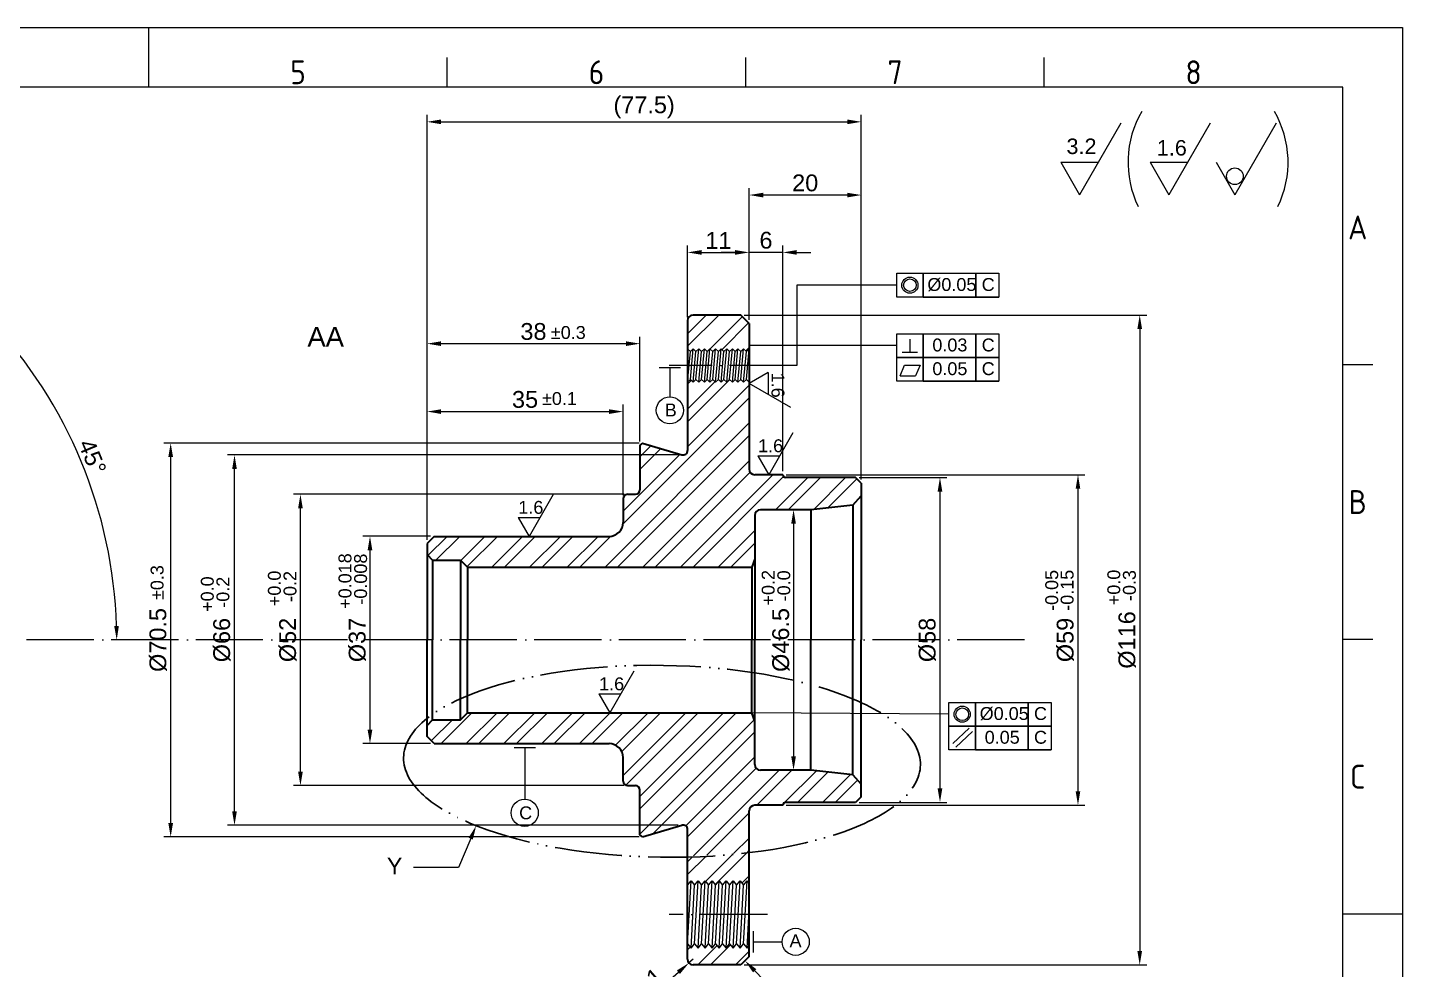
# Model space of a CAD drawing. Header units: millimetres. Extents: x 2429 to 2877, y 1091 to 1407.
# Drawn here: x 2631.2 to 2876.6, y 1239.3 to 1407.5 of the extents above; entities that cross this region are included whole.
import ezdxf
from ezdxf import colors
from ezdxf.entities.mleader import LeaderData, LeaderLine
from ezdxf.enums import TextEntityAlignment as Align
from ezdxf.math import Vec2, Vec3

# ---------------------------------------------------------------- set-up
doc = ezdxf.new("R2010")
doc.units = ezdxf.units.MM
doc.linetypes.add('ACAD_ISO04W100', pattern=[30, 24, -3, 0, -3])
doc.linetypes.add('ACAD_ISO05W100', pattern=[33, 24, -3, 0, -3, 0, -3])
for name, color, linetype, lineweight in [('AM_0', 7, 'Continuous', 40), ('AM_4', 1, 'ACAD_ISO04W100', 25), ('AM_5', 3, 'Continuous', 25), ('AM_7', 4, 'Continuous', 35), ('AM_BOR', 2, 'ACAD_ISO05W100', 35)]:
    doc.layers.add(name, color=color, linetype=linetype, lineweight=lineweight)
doc.styles.add('ACISOTS', font='isocp.shx', dxfattribs={"height": 1})
doc.styles.get("Standard").update_dxf_attribs({"font": 'arial.ttf'})
doc.dimstyles.new('ISO-25', dxfattribs={"dimtxt": 3, "dimasz": 2.5, "dimexe": 1.25, "dimexo": 0.625, "dimtad": 1, "dimtxsty": 'Standard', "dimcen": 2.5, "dimadec": 0, "dimazin": 0, "dimtfac": 1, "dimtmove": 0, "dimatfit": 3, "dimfxl": 1, "dimarcsym": 0})

# ---------------------------------------------------------------- blocks, each defined once
blk = doc.blocks.new('A3 ZTL')
for p, q in [((401.17, 280.82), (19.57, 280.82)), ((401.17, 9.78), (401.17, 280.82))]:
    blk.add_line(p, q)
at = {"layer": 'AM_BOR', "color": 135, "linetype": 'Continuous', "lineweight": 25}
for p, q in [((0, 290.61), (410.96, 290.61)), ((410.96, 290.61), (410.96, 0))]:
    blk.add_line(p, q, dxfattribs=at)
at = {"layer": 'AM_BOR', "color": 135, "lineweight": 25}
for p, q in [((205.48, 280.82), (205.48, 290.61)), ((254.4, 280.82), (254.4, 285.71)), ((303.33, 280.82), (303.33, 285.71)), ((352.25, 280.82), (352.25, 285.71)), ((406.07, 235.32), (401.17, 235.32)), ((406.07, 190.31), (401.17, 190.31)), ((401.17, 145.3), (410.96, 145.3))]:
    blk.add_line(p, q, dxfattribs=at)
at = {"layer": 'AM_BOR', "color": 135, "lineweight": 25, "style": 'ACISOTS'}
for s, p in [('5', (229.94, 283.27)), ('6', (278.86, 283.27)), ('7', (327.79, 283.27)), ('8', (376.71, 283.27)), ('A', (403.62, 257.83)), ('B', (403.62, 212.82)), ('C', (403.62, 167.81))]:
    blk.add_text(s, height=3.91, dxfattribs=at).set_placement(p, align=Align.MIDDLE)
blk = doc.blocks.new('*D44')
at = {"layer": 'AM_5', "color": 0, "lineweight": -2}
for p, q in [((2563.83, 1373.02), (2563.83, 1375.9)), ((2493.72, 1298.14), (2486.07, 1298.14))]:
    blk.add_line(p, q, dxfattribs=at)
blk.add_arc((2563.83, 1298.14), 76.51, 91.8723, 178.1277, dxfattribs=at)
at = {"layer": 'AM_5', "color": 0}
for points in [[(2561.32, 1375.02), (2561.34, 1374.19), (2563.83, 1374.65)], [(2487.78, 1300.63), (2486.95, 1300.64), (2487.32, 1298.14)]]:
    blk.add_solid(points, dxfattribs=at)
at = {"layer": 'Defpoints', "color": 0}
for p in [(2563.83, 1372.4), (2525.58, 1364.4), (2494.35, 1298.14), (2809.09, 1298.14), (2563.83, 1223.88)]:
    blk.add_point(p, dxfattribs=at)
at = {"layer": 'AM_5', "color": 0, "insert": (2508.21, 1353.76), "char_height": 3, "attachment_point": 5, "rotation": 45}
blk.add_mtext('90°', dxfattribs=at)
blk = doc.blocks.new('*D45')
at = {"layer": 'AM_5', "color": 0, "lineweight": -2}
blk.add_line((2616.78, 1351.09), (2623.59, 1357.9), dxfattribs=at)
blk.add_arc((2563.83, 1298.14), 83.26, 1.7205, 43.2795, dxfattribs=at)
at = {"layer": 'AM_5', "color": 0}
for points in [[(2624.15, 1354.93), (2624.74, 1355.51), (2622.7, 1357.01)], [(2647.47, 1300.64), (2646.64, 1300.63), (2647.09, 1298.14)]]:
    blk.add_solid(points, dxfattribs=at)
at = {"layer": 'Defpoints', "color": 0}
for p in [(2616.34, 1350.65), (2590.51, 1324.82), (2644.25, 1319.69), (2494.35, 1298.14), (2809.09, 1298.14)]:
    blk.add_point(p, dxfattribs=at)
at = {"layer": 'AM_5', "color": 0, "insert": (2642.74, 1330.82), "char_height": 3, "attachment_point": 5, "rotation": 292.5}
blk.add_mtext('45°', dxfattribs=at)
blk = doc.blocks.new('*D46')
at = {"layer": 'AM_5', "color": 0, "lineweight": -2}
for p, q in [((2759.1, 1356.14), (2830.93, 1356.14)), ((2829.68, 1353.64), (2829.68, 1242.64)), ((2759.1, 1240.14), (2830.93, 1240.14))]:
    blk.add_line(p, q, dxfattribs=at)
at = {"layer": 'AM_5', "color": 0}
for points in [[(2829.26, 1353.64), (2830.1, 1353.64), (2829.68, 1356.14)], [(2829.26, 1242.64), (2830.1, 1242.64), (2829.68, 1240.14)]]:
    blk.add_solid(points, dxfattribs=at)
at = {"layer": 'Defpoints', "color": 0}
for p in [(2758.47, 1356.14), (2758.47, 1240.14), (2829.68, 1240.14)]:
    blk.add_point(p, dxfattribs=at)
at = {"layer": 'AM_5', "color": 0, "insert": (2827.44, 1298.14), "char_height": 3, "attachment_point": 5, "rotation": 90}
blk.add_mtext('%%C116', dxfattribs=at)
blk = doc.blocks.new('*D47')
at = {"layer": 'AM_5', "color": 0, "lineweight": -2}
for p, q in [((2766.6, 1327.64), (2819.91, 1327.64)), ((2818.66, 1325.14), (2818.66, 1271.14)), ((2766.6, 1268.64), (2819.91, 1268.64))]:
    blk.add_line(p, q, dxfattribs=at)
at = {"layer": 'AM_5', "color": 0}
for points in [[(2818.24, 1325.14), (2819.07, 1325.14), (2818.66, 1327.64)], [(2818.24, 1271.14), (2819.07, 1271.14), (2818.66, 1268.64)]]:
    blk.add_solid(points, dxfattribs=at)
at = {"layer": 'Defpoints', "color": 0}
for p in [(2765.97, 1327.64), (2765.97, 1268.64), (2818.66, 1268.64)]:
    blk.add_point(p, dxfattribs=at)
at = {"layer": 'AM_5', "color": 0, "insert": (2816.42, 1298.14), "char_height": 3, "attachment_point": 5, "rotation": 90}
blk.add_mtext('%%C59', dxfattribs=at)
blk = doc.blocks.new('*D48')
at = {"layer": 'AM_5', "color": 0, "lineweight": -2}
for p, q in [((2779.6, 1327.14), (2795.28, 1327.14)), ((2794.03, 1324.64), (2794.03, 1271.64)), ((2779.6, 1269.14), (2795.28, 1269.14))]:
    blk.add_line(p, q, dxfattribs=at)
at = {"layer": 'AM_5', "color": 0}
for points in [[(2793.61, 1324.64), (2794.44, 1324.64), (2794.03, 1327.14)], [(2793.61, 1271.64), (2794.44, 1271.64), (2794.03, 1269.14)]]:
    blk.add_solid(points, dxfattribs=at)
at = {"layer": 'Defpoints', "color": 0}
for p in [(2778.97, 1327.14), (2778.97, 1269.14), (2794.03, 1269.14)]:
    blk.add_point(p, dxfattribs=at)
at = {"layer": 'AM_5', "color": 0, "insert": (2791.79, 1298.14), "char_height": 3, "attachment_point": 5, "rotation": 90}
blk.add_mtext('%%C58', dxfattribs=at)
blk = doc.blocks.new('*D49')
at = {"layer": 'AM_5', "color": 0, "lineweight": -2}
for p, q in [((2767.1, 1321.39), (2769.14, 1321.39)), ((2767.89, 1318.89), (2767.89, 1277.39)), ((2767.1, 1274.89), (2769.14, 1274.89))]:
    blk.add_line(p, q, dxfattribs=at)
at = {"layer": 'AM_5', "color": 0}
for points in [[(2767.47, 1318.89), (2768.31, 1318.89), (2767.89, 1321.39)], [(2767.47, 1277.39), (2768.31, 1277.39), (2767.89, 1274.89)]]:
    blk.add_solid(points, dxfattribs=at)
at = {"layer": 'Defpoints', "color": 0}
for p in [(2766.47, 1321.39), (2766.47, 1274.89), (2767.89, 1274.89)]:
    blk.add_point(p, dxfattribs=at)
at = {"layer": 'AM_5', "color": 0, "insert": (2765.65, 1298.14), "char_height": 3, "attachment_point": 5, "rotation": 90}
blk.add_mtext('%%C46.5', dxfattribs=at)
blk = doc.blocks.new('*D50')
at = {"layer": 'AM_5', "color": 0, "lineweight": -2}
for p, q in [((2747.55, 1331.16), (2666.86, 1331.16)), ((2668.11, 1267.58), (2668.11, 1328.66)), ((2747.32, 1265.08), (2666.86, 1265.08))]:
    blk.add_line(p, q, dxfattribs=at)
at = {"layer": 'AM_5', "color": 0}
for points in [[(2667.69, 1328.66), (2668.53, 1328.66), (2668.11, 1331.16)], [(2667.69, 1267.58), (2668.53, 1267.58), (2668.11, 1265.08)]]:
    blk.add_solid(points, dxfattribs=at)
at = {"layer": 'Defpoints', "color": 0}
for p in [(2668.11, 1331.16), (2748.17, 1331.16), (2747.94, 1265.08)]:
    blk.add_point(p, dxfattribs=at)
at = {"layer": 'AM_5', "color": 0, "insert": (2665.87, 1298.12), "char_height": 3, "attachment_point": 5, "rotation": 90}
blk.add_mtext('%%C66', dxfattribs=at)
blk = doc.blocks.new('*D51')
at = {"layer": 'AM_5', "color": 0, "lineweight": -2}
for p, q in [((2740.33, 1333.29), (2655.47, 1333.29)), ((2656.72, 1265.48), (2656.72, 1330.79)), ((2740.33, 1262.98), (2655.47, 1262.98))]:
    blk.add_line(p, q, dxfattribs=at)
at = {"layer": 'AM_5', "color": 0}
for points in [[(2656.3, 1330.79), (2657.14, 1330.79), (2656.72, 1333.29)], [(2656.3, 1265.48), (2657.14, 1265.48), (2656.72, 1262.98)]]:
    blk.add_solid(points, dxfattribs=at)
at = {"layer": 'Defpoints', "color": 0}
for p in [(2656.72, 1333.29), (2740.95, 1333.29), (2740.95, 1262.98)]:
    blk.add_point(p, dxfattribs=at)
at = {"layer": 'AM_5', "color": 0, "insert": (2654.48, 1298.14), "char_height": 3, "attachment_point": 5, "rotation": 90}
blk.add_mtext('%%c70.5', dxfattribs=at)
blk = doc.blocks.new('*D52')
at = {"layer": 'AM_5', "color": 0, "lineweight": -2}
for p, q in [((2737.65, 1324.14), (2678.63, 1324.14)), ((2679.88, 1274.64), (2679.88, 1321.64)), ((2737.65, 1272.14), (2678.63, 1272.14))]:
    blk.add_line(p, q, dxfattribs=at)
at = {"layer": 'AM_5', "color": 0}
for points in [[(2679.46, 1321.64), (2680.3, 1321.64), (2679.88, 1324.14)], [(2679.46, 1274.64), (2680.3, 1274.64), (2679.88, 1272.14)]]:
    blk.add_solid(points, dxfattribs=at)
at = {"layer": 'Defpoints', "color": 0}
for p in [(2679.88, 1324.14), (2738.27, 1324.14), (2738.27, 1272.14)]:
    blk.add_point(p, dxfattribs=at)
at = {"layer": 'AM_5', "color": 0, "insert": (2677.64, 1298.14), "char_height": 3, "attachment_point": 5, "rotation": 90}
blk.add_mtext('%%C52', dxfattribs=at)
blk = doc.blocks.new('*D53')
at = {"layer": 'AM_5', "color": 0, "lineweight": -2}
for p, q in [((2703.1, 1316.64), (2691.04, 1316.64)), ((2692.29, 1314.14), (2692.29, 1282.14)), ((2703.1, 1279.64), (2691.04, 1279.64))]:
    blk.add_line(p, q, dxfattribs=at)
at = {"layer": 'AM_5', "color": 0}
for points in [[(2691.87, 1314.14), (2692.71, 1314.14), (2692.29, 1316.64)], [(2691.87, 1282.14), (2692.71, 1282.14), (2692.29, 1279.64)]]:
    blk.add_solid(points, dxfattribs=at)
at = {"layer": 'Defpoints', "color": 0}
for p in [(2703.72, 1316.64), (2692.29, 1279.64), (2703.72, 1279.64)]:
    blk.add_point(p, dxfattribs=at)
at = {"layer": 'AM_5', "color": 0, "insert": (2690.05, 1298.14), "char_height": 3, "attachment_point": 5, "rotation": 90}
blk.add_mtext('%%C37', dxfattribs=at)
blk = doc.blocks.new('*D55')
at = {"layer": 'AM_5', "color": 0, "lineweight": -2}
for p, q in [((2702.47, 1316.01), (2702.47, 1340.16)), ((2737.47, 1323.96), (2737.47, 1340.16)), ((2704.97, 1338.91), (2734.97, 1338.91))]:
    blk.add_line(p, q, dxfattribs=at)
at = {"layer": 'AM_5', "color": 0}
for points in [[(2704.97, 1339.32), (2704.97, 1338.49), (2702.47, 1338.91)], [(2734.97, 1339.32), (2734.97, 1338.49), (2737.47, 1338.91)]]:
    blk.add_solid(points, dxfattribs=at)
at = {"layer": 'Defpoints', "color": 0}
for p in [(2737.47, 1338.91), (2737.47, 1323.34), (2702.47, 1315.39)]:
    blk.add_point(p, dxfattribs=at)
at = {"layer": 'AM_5', "color": 0, "insert": (2719.97, 1341.06), "char_height": 3, "attachment_point": 5}
blk.add_mtext('35', dxfattribs=at)
blk = doc.blocks.new('*D56')
at = {"layer": 'AM_5', "color": 0, "lineweight": -2}
for p, q in [((2702.47, 1316.01), (2702.47, 1352.28)), ((2740.47, 1333.56), (2740.47, 1352.28)), ((2737.97, 1351.03), (2704.97, 1351.03))]:
    blk.add_line(p, q, dxfattribs=at)
at = {"layer": 'AM_5', "color": 0}
for points in [[(2704.97, 1351.45), (2704.97, 1350.61), (2702.47, 1351.03)], [(2737.97, 1351.45), (2737.97, 1350.61), (2740.47, 1351.03)]]:
    blk.add_solid(points, dxfattribs=at)
at = {"layer": 'Defpoints', "color": 0}
for p in [(2702.47, 1351.03), (2740.47, 1332.94), (2702.47, 1315.39)]:
    blk.add_point(p, dxfattribs=at)
at = {"layer": 'AM_5', "color": 0, "insert": (2721.47, 1353.19), "char_height": 3, "attachment_point": 5}
blk.add_mtext('38', dxfattribs=at)
blk = doc.blocks.new('*D57')
at = {"layer": 'AM_5', "color": 0, "lineweight": -2}
for p, q in [((2748.97, 1355.76), (2748.97, 1368.57)), ((2751.47, 1367.32), (2757.47, 1367.32)), ((2759.97, 1355.26), (2759.97, 1368.57))]:
    blk.add_line(p, q, dxfattribs=at)
at = {"layer": 'AM_5', "color": 0}
for points in [[(2751.47, 1367.74), (2751.47, 1366.9), (2748.97, 1367.32)], [(2757.47, 1367.74), (2757.47, 1366.9), (2759.97, 1367.32)]]:
    blk.add_solid(points, dxfattribs=at)
at = {"layer": 'Defpoints', "color": 0}
for p in [(2759.97, 1367.32), (2748.97, 1355.14), (2759.97, 1354.64)]:
    blk.add_point(p, dxfattribs=at)
at = {"layer": 'AM_5', "color": 0, "insert": (2754.47, 1369.45), "char_height": 3, "attachment_point": 5}
blk.add_mtext('11', dxfattribs=at)
blk = doc.blocks.new('*D58')
at = {"layer": 'AM_5', "color": 0, "lineweight": -2}
for p, q in [((2757.47, 1367.32), (2754.97, 1367.32)), ((2759.97, 1355.26), (2759.97, 1368.57)), ((2765.97, 1367.32), (2759.97, 1367.32)), ((2765.97, 1328.26), (2765.97, 1368.57)), ((2768.47, 1367.32), (2770.97, 1367.32))]:
    blk.add_line(p, q, dxfattribs=at)
at = {"layer": 'AM_5', "color": 0}
for points in [[(2757.47, 1367.74), (2757.47, 1366.9), (2759.97, 1367.32)], [(2768.47, 1367.74), (2768.47, 1366.9), (2765.97, 1367.32)]]:
    blk.add_solid(points, dxfattribs=at)
at = {"layer": 'Defpoints', "color": 0}
for p in [(2759.97, 1367.32), (2759.97, 1354.64), (2765.97, 1327.64)]:
    blk.add_point(p, dxfattribs=at)
at = {"layer": 'AM_5', "color": 0, "insert": (2762.97, 1369.48), "char_height": 3, "attachment_point": 5}
blk.add_mtext('6', dxfattribs=at)
blk = doc.blocks.new('*D59')
at = {"layer": 'AM_5', "color": 0, "lineweight": -2}
for p, q in [((2759.97, 1355.26), (2759.97, 1378.81)), ((2777.47, 1377.56), (2762.47, 1377.56)), ((2779.97, 1326.76), (2779.97, 1378.81))]:
    blk.add_line(p, q, dxfattribs=at)
at = {"layer": 'AM_5', "color": 0}
for points in [[(2762.47, 1377.97), (2762.47, 1377.14), (2759.97, 1377.56)], [(2777.47, 1377.97), (2777.47, 1377.14), (2779.97, 1377.56)]]:
    blk.add_solid(points, dxfattribs=at)
at = {"layer": 'Defpoints', "color": 0}
for p in [(2759.97, 1377.56), (2759.97, 1354.64), (2779.97, 1326.14)]:
    blk.add_point(p, dxfattribs=at)
at = {"layer": 'AM_5', "color": 0, "insert": (2769.97, 1379.71), "char_height": 3, "attachment_point": 5}
blk.add_mtext('20', dxfattribs=at)
blk = doc.blocks.new('*D70')
at = {"layer": 'AM_5', "color": 0, "lineweight": -2}
for p, q in [((2749.97, 1241.14), (2749.22, 1240.48)), ((2741.3, 1233.57), (2747.33, 1238.84))]:
    blk.add_line(p, q, dxfattribs=at)
at = {"layer": 'AM_5', "color": 0}
blk.add_solid([(2747.06, 1239.15), (2747.61, 1238.52), (2749.22, 1240.48)], dxfattribs=at)
at = {"layer": 'Defpoints', "color": 0}
for p in [(2749.22, 1240.48), (2749.97, 1241.14)]:
    blk.add_point(p, dxfattribs=at)
at = {"layer": 'AM_5', "color": 0, "insert": (2741.97, 1236.99), "char_height": 3, "attachment_point": 5, "rotation": 41.0916}
blk.add_mtext('R1', dxfattribs=at)
blk = doc.blocks.new('*D76')
at = {"layer": 'AM_5', "color": 0, "lineweight": -2}
for p, q in [((2702.47, 1317.26), (2702.47, 1391.88)), ((2779.97, 1327.39), (2779.97, 1391.88)), ((2704.97, 1390.63), (2777.47, 1390.63))]:
    blk.add_line(p, q, dxfattribs=at)
at = {"layer": 'AM_5', "color": 0}
for points in [[(2704.97, 1391.05), (2704.97, 1390.21), (2702.47, 1390.63)], [(2777.47, 1391.05), (2777.47, 1390.21), (2779.97, 1390.63)]]:
    blk.add_solid(points, dxfattribs=at)
at = {"layer": 'Defpoints', "color": 0}
for p in [(2779.97, 1390.63), (2779.97, 1326.76), (2702.47, 1316.64)]:
    blk.add_point(p, dxfattribs=at)
at = {"layer": 'AM_5', "color": 0, "insert": (2741.22, 1393.22), "char_height": 3, "attachment_point": 5}
blk.add_mtext('(77.5)', dxfattribs=at)

msp = doc.modelspace()

# ---------------------------------------------------------------- hatches: boundary and pattern name
at = {"layer": 'AM_7'}
h = msp.add_hatch(dxfattribs=at)
h.set_pattern_fill('ANSI32', color=256, scale=0.5, style=0)
h.set_pattern_definition([(45, (-580.8127, -23.769), (-3.367596, 3.367596), []), (45, (-578.5676, -23.769), (-3.367596, 3.367596), [])])
h.paths.add_polyline_path([(2759.973, 1354.638), (2758.473, 1356.138), (2749.973, 1356.138, 0.4142136), (2748.973, 1355.138), (2748.973, 1350.138), (2749.473, 1349.638), (2749.973, 1350.138), (2750.473, 1349.638), (2750.973, 1350.138), (2751.473, 1349.638), (2751.973, 1350.138), (2752.473, 1349.638), (2752.973, 1350.138), (2753.473, 1349.638), (2753.973, 1350.138), (2754.473, 1349.638), (2754.973, 1350.138), (2755.473, 1349.638), (2755.973, 1350.138), (2756.473, 1349.638), (2756.973, 1350.138), (2757.473, 1349.638), (2757.973, 1350.138), (2758.473, 1349.638), (2758.973, 1350.138), (2759.473, 1349.638), (2759.973, 1350.138)])
h.paths.add_polyline_path([(2759.973, 1344.138), (2759.473, 1344.638), (2758.973, 1344.138), (2758.473, 1344.638), (2757.973, 1344.138), (2757.473, 1344.638), (2756.973, 1344.138), (2756.473, 1344.638), (2755.973, 1344.138), (2755.473, 1344.638), (2754.973, 1344.138), (2754.473, 1344.638), (2753.973, 1344.138), (2753.473, 1344.638), (2752.973, 1344.138), (2752.473, 1344.638), (2751.973, 1344.138), (2751.473, 1344.638), (2750.973, 1344.138), (2750.473, 1344.638), (2749.973, 1344.138), (2749.473, 1344.638), (2748.973, 1344.138), (2748.973, 1331.963, -0.5023969), (2747.943, 1331.197), (2740.952, 1333.294), (2740.473, 1332.938), (2740.473, 1324.938, -0.4142136), (2739.673, 1324.138), (2738.273, 1324.138, 0.4142136), (2737.473, 1323.338), (2737.473, 1319.138, -0.4142136), (2734.973, 1316.638), (2703.723, 1316.638), (2702.473, 1315.388), (2702.473, 1313.388), (2703.473, 1312.388), (2708.473, 1312.388), (2709.723, 1311.138), (2760.473, 1311.138), (2760.973, 1312.638), (2760.973, 1320.388, -0.4142136), (2761.973, 1321.388), (2770.973, 1321.388), (2778.482, 1322.222), (2779.973, 1323.888), (2779.973, 1326.138), (2778.973, 1327.138), (2766.473, 1327.138, -0.4142136), (2765.973, 1327.638), (2760.973, 1327.638, -0.4142136), (2759.973, 1328.638)])
edge = h.paths.add_edge_path()
edge.add_line((2760.973, 1283.638), (2760.473, 1285.138))
edge.add_line((2760.473, 1285.138), (2709.723, 1285.138))
edge.add_line((2709.723, 1285.138), (2708.473, 1283.888))
edge.add_line((2708.473, 1283.888), (2703.473, 1283.888))
edge.add_line((2703.473, 1283.888), (2702.473, 1282.888))
edge.add_line((2702.473, 1282.888), (2702.473, 1280.888))
edge.add_line((2702.473, 1280.888), (2703.723, 1279.638))
edge.add_line((2703.723, 1279.638), (2734.973, 1279.638))
edge.add_arc((2734.973, 1277.138), 2.5, 0, 90, ccw=False)
edge.add_line((2737.473, 1277.138), (2737.473, 1272.938))
edge.add_arc((2738.273, 1272.938), 0.8, 180, 270)
edge.add_line((2738.273, 1272.138), (2739.673, 1272.138))
edge.add_arc((2739.673, 1271.338), 0.8, 0, 90, ccw=False)
edge.add_line((2740.473, 1271.338), (2740.473, 1263.338))
edge.add_line((2740.473, 1263.338), (2740.952, 1262.982))
edge.add_line((2740.952, 1262.982), (2747.943, 1265.079))
edge.add_arc((2748.173, 1264.313), 0.8, 0, 106.69924, ccw=False)
edge.add_line((2748.973, 1264.313), (2748.973, 1259.386))
edge.add_ellipse((2744.411, 1276.485), major_axis=(-46.124, 0.653), ratio=0.3712639, start_angle=95.97734, end_angle=110.01912)
edge.add_line((2759.973, 1260.172), (2759.973, 1267.638))
edge.add_arc((2760.973, 1267.638), 1, 90, 180, ccw=False)
edge.add_line((2760.973, 1268.638), (2765.973, 1268.638))
edge.add_arc((2766.473, 1268.638), 0.5, 90, 180, ccw=False)
edge.add_line((2766.473, 1269.138), (2778.973, 1269.138))
edge.add_line((2778.973, 1269.138), (2779.973, 1270.138))
edge.add_line((2779.973, 1270.138), (2779.973, 1272.388))
edge.add_line((2779.973, 1272.388), (2778.482, 1274.054))
edge.add_line((2778.482, 1274.054), (2770.973, 1274.888))
edge.add_line((2770.973, 1274.888), (2761.973, 1274.888))
edge.add_arc((2761.973, 1275.888), 1, 180, 270, ccw=False)
edge.add_line((2760.973, 1275.888), (2760.973, 1283.638))
edge = h.paths.add_edge_path()
edge.add_ellipse((2744.411, 1276.485), major_axis=(-46.124, 0.653), ratio=0.3712639, start_angle=95.97734, end_angle=110.01912, ccw=False)
edge.add_line((2748.973, 1259.386), (2748.973, 1254.388))
edge.add_line((2748.973, 1254.388), (2749.598, 1255.138))
edge.add_line((2749.598, 1255.138), (2750.223, 1254.388))
edge.add_line((2750.223, 1254.388), (2750.848, 1255.138))
edge.add_line((2750.848, 1255.138), (2751.473, 1254.388))
edge.add_line((2751.473, 1254.388), (2752.098, 1255.138))
edge.add_line((2752.098, 1255.138), (2752.723, 1254.388))
edge.add_line((2752.723, 1254.388), (2753.348, 1255.138))
edge.add_line((2753.348, 1255.138), (2753.973, 1254.388))
edge.add_line((2753.973, 1254.388), (2754.598, 1255.138))
edge.add_line((2754.598, 1255.138), (2755.223, 1254.388))
edge.add_line((2755.223, 1254.388), (2755.848, 1255.138))
edge.add_line((2755.848, 1255.138), (2756.473, 1254.388))
edge.add_line((2756.473, 1254.388), (2757.098, 1255.138))
edge.add_line((2757.098, 1255.138), (2757.723, 1254.388))
edge.add_line((2757.723, 1254.388), (2758.348, 1255.138))
edge.add_line((2758.348, 1255.138), (2758.973, 1254.388))
edge.add_line((2758.973, 1254.388), (2759.598, 1255.138))
edge.add_line((2759.598, 1255.138), (2759.973, 1254.688))
edge.add_line((2759.973, 1254.688), (2759.973, 1260.172))
h.paths.add_polyline_path([(2759.973, 1241.638), (2759.973, 1243.588), (2759.598, 1243.138), (2758.973, 1243.888), (2758.348, 1243.138), (2757.723, 1243.888), (2757.098, 1243.138), (2756.473, 1243.888), (2755.848, 1243.138), (2755.223, 1243.888), (2754.598, 1243.138), (2753.973, 1243.888), (2753.348, 1243.138), (2752.723, 1243.888), (2752.098, 1243.138), (2751.473, 1243.888), (2750.848, 1243.138), (2750.223, 1243.888), (2749.598, 1243.138), (2748.973, 1243.888), (2748.973, 1241.138, 0.4142136), (2749.973, 1240.138), (2758.473, 1240.138)])

# ---------------------------------------------------------------- linework, layer by layer
at = {"layer": 'AM_0'}
for p, q in [((2748.973, 1355.138), (2748.973, 1331.963)), ((2748.973, 1355.138), (2748.973, 1331.963)), ((2758.473, 1356.138), (2749.973, 1356.138)), ((2759.973, 1354.638), (2758.473, 1356.138)), ((2759.973, 1354.638), (2759.973, 1328.638)), ((2740.952, 1333.294), (2740.473, 1332.938)), ((2740.473, 1332.938), (2740.473, 1324.938)), ((2740.952, 1333.294), (2747.943, 1331.197)), ((2765.973, 1327.638), (2760.973, 1327.638)), ((2765.973, 1327.638), (2765.973, 1327.638)), ((2778.973, 1327.138), (2766.473, 1327.138)), ((2779.973, 1326.138), (2778.973, 1327.138)), ((2779.973, 1326.138), (2779.973, 1298.138)), ((2737.473, 1323.338), (2737.473, 1319.138)), ((2738.273, 1324.138), (2739.673, 1324.138)), ((2778.482, 1322.222), (2779.973, 1323.888)), ((2760.973, 1320.388), (2760.973, 1298.138)), ((2770.973, 1321.388), (2761.973, 1321.388)), ((2778.482, 1322.222), (2770.973, 1321.388)), ((2778.482, 1322.222), (2770.973, 1321.388)), ((2770.973, 1321.388), (2770.973, 1298.138)), ((2778.482, 1322.222), (2778.482, 1298.138)), ((2703.723, 1316.638), (2702.473, 1315.388)), ((2703.723, 1316.638), (2734.973, 1316.638)), ((2702.473, 1315.388), (2702.473, 1298.138)), ((2702.473, 1313.388), (2703.473, 1312.388)), ((2703.473, 1312.388), (2708.473, 1312.388)), ((2703.473, 1312.388), (2703.473, 1298.138)), ((2708.473, 1312.388), (2709.723, 1311.138)), ((2708.473, 1312.388), (2708.473, 1312.388)), ((2708.473, 1312.388), (2708.473, 1298.138)), ((2709.723, 1311.138), (2760.473, 1311.138)), ((2709.723, 1311.138), (2709.723, 1298.138)), ((2760.973, 1312.638), (2760.473, 1311.138)), ((2760.473, 1311.138), (2760.473, 1298.138)), ((2702.473, 1280.888), (2702.473, 1298.138)), ((2703.473, 1283.888), (2703.473, 1298.138)), ((2708.473, 1283.888), (2708.473, 1298.138)), ((2709.723, 1285.138), (2709.723, 1298.138)), ((2760.473, 1285.138), (2760.473, 1298.138)), ((2760.973, 1275.888), (2760.973, 1298.138)), ((2770.973, 1274.888), (2770.973, 1298.138)), ((2778.482, 1274.054), (2778.482, 1298.138)), ((2779.973, 1270.138), (2779.973, 1298.138)), ((2702.473, 1282.888), (2703.473, 1283.888)), ((2703.473, 1283.888), (2708.473, 1283.888)), ((2708.473, 1283.888), (2709.723, 1285.138)), ((2708.473, 1283.888), (2708.473, 1283.888)), ((2709.723, 1285.138), (2760.473, 1285.138)), ((2760.973, 1283.638), (2760.473, 1285.138)), ((2703.723, 1279.638), (2702.473, 1280.888)), ((2703.723, 1279.638), (2734.973, 1279.638)), ((2737.473, 1272.938), (2737.473, 1277.138)), ((2770.973, 1274.888), (2761.973, 1274.888)), ((2778.482, 1274.054), (2770.973, 1274.888)), ((2778.482, 1274.054), (2770.973, 1274.888)), ((2778.482, 1274.054), (2779.973, 1272.388)), ((2738.273, 1272.138), (2739.673, 1272.138)), ((2740.473, 1263.338), (2740.473, 1271.338)), ((2778.973, 1269.138), (2766.473, 1269.138)), ((2779.973, 1270.138), (2778.973, 1269.138)), ((2759.973, 1241.638), (2759.973, 1267.638)), ((2765.973, 1268.638), (2760.973, 1268.638)), ((2765.973, 1268.638), (2765.973, 1268.638)), ((2740.952, 1262.982), (2747.943, 1265.079)), ((2748.973, 1241.138), (2748.973, 1264.313)), ((2748.973, 1241.138), (2748.973, 1264.313)), ((2740.952, 1262.982), (2740.473, 1263.338)), ((2758.473, 1240.138), (2749.973, 1240.138)), ((2759.973, 1241.638), (2758.473, 1240.138))]:
    msp.add_line(p, q, dxfattribs=at)
for centre, radius, start, end in [((2749.973, 1355.138), 1, 90, 180), ((2748.173, 1331.963), 0.8, 253.30076, 0), ((2760.973, 1328.638), 1, 180, 270), ((2766.473, 1327.638), 0.5, 180, 270), ((2738.273, 1323.338), 0.8, 90, 180), ((2739.673, 1324.938), 0.8, 270, 0), ((2761.973, 1320.388), 1, 90, 180), ((2734.973, 1319.138), 2.5, 270, 0), ((2734.973, 1277.138), 2.5, 0, 90), ((2761.973, 1275.888), 1, 180, 270), ((2738.273, 1272.938), 0.8, 180, 270), ((2739.673, 1271.338), 0.8, 0, 90), ((2766.473, 1268.638), 0.5, 90, 180), ((2760.973, 1267.638), 1, 90, 180), ((2748.173, 1264.313), 0.8, 0, 106.69924), ((2749.973, 1241.138), 1, 180, 270)]:
    msp.add_arc(centre, radius, start, end, dxfattribs=at)
at = {"layer": 'AM_4', "ltscale": 0.5}
for p, q in [((2768.463, 1347.138), (2745.683, 1347.138)), ((2809.094, 1298.138), (2494.35, 1298.138)), ((2763.262, 1249.138), (2745.683, 1249.138))]:
    msp.add_line(p, q, dxfattribs=at)
at = {"layer": 'AM_5'}
for p, q in [((2826.301, 1390.393), (2818.923, 1377.616)), ((2842.277, 1390.393), (2834.9, 1377.616)), ((2854.024, 1390.393), (2846.647, 1377.616)), ((2815.57, 1383.424), (2822.277, 1383.424)), ((2815.57, 1383.424), (2818.923, 1377.616)), ((2831.546, 1383.424), (2838.253, 1383.424)), ((2831.546, 1383.424), (2834.9, 1377.616)), ((2843.294, 1383.424), (2846.647, 1377.616)), ((2786.299, 1361.469), (2768.463, 1361.469)), ((2768.463, 1361.469), (2768.463, 1347.138)), ((2791.021, 1359.352), (2800.44, 1359.352)), ((2800.44, 1359.352), (2804.514, 1359.352)), ((2748.973, 1350.138), (2749.473, 1349.638)), ((2748.973, 1344.138), (2748.973, 1350.138)), ((2749.473, 1349.638), (2749.973, 1350.138)), ((2749.473, 1344.638), (2749.973, 1350.138)), ((2749.973, 1350.138), (2750.473, 1349.638)), ((2750.473, 1349.638), (2750.973, 1350.138)), ((2750.473, 1344.638), (2750.973, 1350.138)), ((2750.973, 1350.138), (2751.473, 1349.638)), ((2751.473, 1349.638), (2751.973, 1350.138)), ((2751.473, 1344.638), (2751.973, 1350.138)), ((2751.973, 1350.138), (2752.473, 1349.638)), ((2752.473, 1349.638), (2752.973, 1350.138)), ((2752.473, 1344.638), (2752.973, 1350.138)), ((2752.973, 1350.138), (2753.473, 1349.638)), ((2753.473, 1349.638), (2753.973, 1350.138)), ((2753.473, 1344.638), (2753.973, 1350.138)), ((2753.973, 1350.138), (2754.473, 1349.638)), ((2754.473, 1349.638), (2754.973, 1350.138)), ((2754.473, 1344.638), (2754.973, 1350.138)), ((2754.973, 1350.138), (2755.473, 1349.638)), ((2755.473, 1349.638), (2755.973, 1350.138)), ((2755.473, 1344.638), (2755.973, 1350.138)), ((2755.973, 1350.138), (2756.473, 1349.638)), ((2756.473, 1349.638), (2756.973, 1350.138)), ((2756.473, 1344.638), (2756.973, 1350.138)), ((2756.973, 1350.138), (2757.473, 1349.638)), ((2757.473, 1349.638), (2757.973, 1350.138)), ((2757.473, 1344.638), (2757.973, 1350.138)), ((2757.973, 1350.138), (2758.473, 1349.638)), ((2758.473, 1349.638), (2758.973, 1350.138)), ((2758.473, 1344.638), (2758.973, 1350.138)), ((2758.973, 1350.138), (2759.473, 1349.638)), ((2759.473, 1349.638), (2759.973, 1350.138)), ((2759.473, 1344.638), (2759.973, 1350.138)), ((2786.299, 1350.679), (2759.973, 1350.679)), ((2788.65, 1351.842), (2788.65, 1349.503)), ((2748.973, 1344.138), (2749.473, 1349.638)), ((2749.973, 1344.138), (2750.473, 1349.638)), ((2750.973, 1344.138), (2751.473, 1349.638)), ((2751.973, 1344.138), (2752.473, 1349.638)), ((2752.973, 1344.138), (2753.473, 1349.638)), ((2753.973, 1344.138), (2754.473, 1349.638)), ((2754.973, 1344.138), (2755.473, 1349.638)), ((2755.973, 1344.138), (2756.473, 1349.638)), ((2756.973, 1344.138), (2757.473, 1349.638)), ((2757.973, 1344.138), (2758.473, 1349.638)), ((2758.973, 1344.138), (2759.473, 1349.638)), ((2787.26, 1349.503), (2790.039, 1349.503)), ((2791.021, 1348.562), (2800.44, 1348.562)), ((2800.44, 1348.562), (2804.514, 1348.562)), ((2747.72, 1346.702), (2743.915, 1346.702)), ((2745.817, 1346.702), (2745.817, 1341.55)), ((2763.361, 1345.894), (2759.973, 1343.938)), ((2763.361, 1345.894), (2763.361, 1341.982)), ((2786.9, 1345.307), (2787.686, 1347.164)), ((2786.9, 1345.307), (2789.687, 1345.307)), ((2787.686, 1347.164), (2790.474, 1347.164)), ((2790.474, 1347.164), (2789.687, 1345.307)), ((2748.973, 1344.138), (2749.473, 1344.638)), ((2749.473, 1344.638), (2749.973, 1344.138)), ((2749.973, 1344.138), (2750.473, 1344.638)), ((2750.473, 1344.638), (2750.973, 1344.138)), ((2750.973, 1344.138), (2751.473, 1344.638)), ((2751.473, 1344.638), (2751.973, 1344.138)), ((2751.973, 1344.138), (2752.473, 1344.638)), ((2752.473, 1344.638), (2752.973, 1344.138)), ((2752.973, 1344.138), (2753.473, 1344.638)), ((2753.473, 1344.638), (2753.973, 1344.138)), ((2753.973, 1344.138), (2754.473, 1344.638)), ((2754.473, 1344.638), (2754.973, 1344.138)), ((2754.973, 1344.138), (2755.473, 1344.638)), ((2755.473, 1344.638), (2755.973, 1344.138)), ((2755.973, 1344.138), (2756.473, 1344.638)), ((2756.473, 1344.638), (2756.973, 1344.138)), ((2756.973, 1344.138), (2757.473, 1344.638)), ((2757.473, 1344.638), (2757.973, 1344.138)), ((2757.973, 1344.138), (2758.473, 1344.638)), ((2758.473, 1344.638), (2758.973, 1344.138)), ((2758.973, 1344.138), (2759.473, 1344.638)), ((2759.473, 1344.638), (2759.973, 1344.138)), ((2767.426, 1339.635), (2759.973, 1343.938)), ((2791.021, 1344.327), (2800.44, 1344.327)), ((2800.44, 1344.327), (2804.514, 1344.327)), ((2767.776, 1335.092), (2763.473, 1327.638)), ((2761.517, 1331.026), (2765.429, 1331.026)), ((2761.517, 1331.026), (2763.473, 1327.638)), ((2724.988, 1324.092), (2720.685, 1316.638)), ((2718.729, 1320.026), (2722.641, 1320.026)), ((2718.729, 1320.026), (2720.685, 1316.638)), ((2739.401, 1292.592), (2735.098, 1285.138)), ((2733.142, 1288.526), (2737.054, 1288.526)), ((2733.142, 1288.526), (2735.098, 1285.138)), ((2795.637, 1284.887), (2760.473, 1285.138)), ((2796.306, 1279.634), (2799.266, 1282.389)), ((2796.878, 1279.02), (2799.838, 1281.775)), ((2800.36, 1282.769), (2809.778, 1282.769)), ((2809.778, 1282.769), (2813.853, 1282.769)), ((2721.813, 1278.881), (2718.008, 1278.881)), ((2719.911, 1278.881), (2719.911, 1269.714)), ((2800.36, 1278.535), (2809.778, 1278.535)), ((2809.778, 1278.535), (2813.853, 1278.535)), ((2748.973, 1254.388), (2749.598, 1255.138)), ((2748.973, 1243.888), (2749.598, 1255.138)), ((2749.598, 1255.138), (2750.223, 1254.388)), ((2749.598, 1243.138), (2750.223, 1254.388)), ((2750.223, 1254.388), (2750.848, 1255.138)), ((2750.223, 1243.888), (2750.848, 1255.138)), ((2750.848, 1255.138), (2751.473, 1254.388)), ((2750.848, 1243.138), (2751.473, 1254.388)), ((2751.473, 1254.388), (2752.098, 1255.138)), ((2751.473, 1243.888), (2752.098, 1255.138)), ((2752.098, 1255.138), (2752.723, 1254.388)), ((2752.098, 1243.138), (2752.723, 1254.388)), ((2752.723, 1254.388), (2753.348, 1255.138)), ((2752.723, 1243.888), (2753.348, 1255.138)), ((2753.348, 1255.138), (2753.973, 1254.388)), ((2753.348, 1243.138), (2753.973, 1254.388)), ((2753.973, 1254.388), (2754.598, 1255.138)), ((2753.973, 1243.888), (2754.598, 1255.138)), ((2754.598, 1255.138), (2755.223, 1254.388)), ((2754.598, 1243.138), (2755.223, 1254.388)), ((2755.223, 1254.388), (2755.848, 1255.138)), ((2755.223, 1243.888), (2755.848, 1255.138)), ((2755.848, 1255.138), (2756.473, 1254.388)), ((2755.848, 1243.138), (2756.473, 1254.388)), ((2756.473, 1254.388), (2757.098, 1255.138)), ((2756.473, 1243.888), (2757.098, 1255.138)), ((2757.098, 1255.138), (2757.723, 1254.388)), ((2757.098, 1243.138), (2757.723, 1254.388)), ((2757.723, 1254.388), (2758.348, 1255.138)), ((2757.723, 1243.888), (2758.348, 1255.138)), ((2758.348, 1255.138), (2758.973, 1254.388)), ((2758.348, 1243.138), (2758.973, 1254.388)), ((2758.973, 1254.388), (2759.598, 1255.138)), ((2758.973, 1243.888), (2759.598, 1255.138)), ((2759.598, 1255.138), (2759.973, 1254.688)), ((2759.598, 1243.138), (2759.973, 1249.888)), ((2760.708, 1246.161), (2760.708, 1242.355)), ((2748.973, 1243.888), (2749.598, 1243.138)), ((2749.598, 1243.138), (2750.223, 1243.888)), ((2750.223, 1243.888), (2750.848, 1243.138)), ((2750.848, 1243.138), (2751.473, 1243.888)), ((2751.473, 1243.888), (2752.098, 1243.138)), ((2752.098, 1243.138), (2752.723, 1243.888)), ((2752.723, 1243.888), (2753.348, 1243.138)), ((2753.348, 1243.138), (2753.973, 1243.888)), ((2753.973, 1243.888), (2754.598, 1243.138)), ((2754.598, 1243.138), (2755.223, 1243.888)), ((2755.223, 1243.888), (2755.848, 1243.138)), ((2755.848, 1243.138), (2756.473, 1243.888)), ((2756.473, 1243.888), (2757.098, 1243.138)), ((2757.098, 1243.138), (2757.723, 1243.888)), ((2757.723, 1243.888), (2758.348, 1243.138)), ((2758.348, 1243.138), (2758.973, 1243.888)), ((2758.973, 1243.888), (2759.598, 1243.138)), ((2759.598, 1243.138), (2759.973, 1243.588)), ((2760.708, 1244.258), (2765.859, 1244.258))]:
    msp.add_line(p, q, dxfattribs=at)
for points in [[(2786.299, 1363.586), (2791.021, 1363.586), (2791.021, 1359.352), (2786.299, 1359.352)], [(2791.021, 1363.586), (2800.44, 1363.586), (2800.44, 1359.352), (2791.021, 1359.352)], [(2800.44, 1363.586), (2804.514, 1363.586), (2804.514, 1359.352), (2800.44, 1359.352)], [(2786.299, 1352.797), (2791.021, 1352.797), (2791.021, 1348.562), (2786.299, 1348.562)], [(2791.021, 1352.797), (2800.44, 1352.797), (2800.44, 1348.562), (2791.021, 1348.562)], [(2800.44, 1352.797), (2804.514, 1352.797), (2804.514, 1348.562), (2800.44, 1348.562)], [(2786.299, 1348.562), (2791.021, 1348.562), (2791.021, 1344.327), (2786.299, 1344.327)], [(2791.021, 1348.562), (2800.44, 1348.562), (2800.44, 1344.327), (2791.021, 1344.327)], [(2800.44, 1348.562), (2804.514, 1348.562), (2804.514, 1344.327), (2800.44, 1344.327)], [(2795.637, 1287.004), (2800.36, 1287.004), (2800.36, 1282.769), (2795.637, 1282.769)], [(2800.36, 1287.004), (2809.778, 1287.004), (2809.778, 1282.769), (2800.36, 1282.769)], [(2809.778, 1287.004), (2813.853, 1287.004), (2813.853, 1282.769), (2809.778, 1282.769)], [(2795.637, 1282.769), (2800.36, 1282.769), (2800.36, 1278.535), (2795.637, 1278.535)], [(2800.36, 1282.769), (2809.778, 1282.769), (2809.778, 1278.535), (2800.36, 1278.535)], [(2809.778, 1282.769), (2813.853, 1282.769), (2813.853, 1278.535), (2809.778, 1278.535)]]:
    msp.add_lwpolyline(points, close=True, dxfattribs=at)
for centre, radius in [((2846.66, 1380.907), 1.487), ((2788.66, 1361.469), 1.441), ((2788.66, 1361.469), 1.125), ((2745.817, 1339.13), 2.42), ((2797.998, 1284.887), 1.441), ((2797.998, 1284.887), 1.125), ((2719.911, 1267.294), 2.42), ((2768.279, 1244.258), 2.42)]:
    msp.add_circle(centre, radius, dxfattribs=at)
for centre, start, end in [((2845.65, 1383.411), 149.81687, 205.95777), ((2838.098, 1383.411), 334.04223, 30.18313)]:
    msp.add_arc(centre, 18.059, start, end, dxfattribs=at)
at = {"layer": 'AM_BOR', "ltscale": 0.5, "extrusion": (0, 0, -1)}
msp.add_ellipse((2744.411, 1276.485), major_axis=(-46.124, 0.653), ratio=0.3712639, dxfattribs=at)

# ---------------------------------------------------------------- block references
at = {"linetype": 'ByBlock', "lineweight": 0, "xscale": 1.089, "yscale": 1.089, "zscale": 1.089}
msp.add_blockref('A3 ZTL', (2429.046, 1090.997), dxfattribs=at)

# ---------------------------------------------------------------- texts
at = {"layer": 'AM_5', "attachment_point": 1}
for s, width, insert, char_height in [('3.2', 18.23779, (2816.606, 1387.641), 2.76), ('1.6', 18.23779, (2832.727, 1387.374), 2.76), ('%%C0.05', 18.23779, (2791.775, 1362.739), 2.3), ('C', 18.23779, (2801.47, 1362.739), 2.3), ('AA', 12.46166, (2681.125, 1354.007), 3.5), ('%%P0.3', 18.23779, (2724.573, 1354.175), 2.3), (' 0.03', 18.23779, (2791.775, 1351.949), 2.3), ('C', 18.23779, (2801.47, 1351.949), 2.3), (' 0.05', 18.23779, (2791.775, 1347.714), 2.3), ('C', 18.23779, (2801.47, 1347.714), 2.3), ('%%P0.1', 18.23779, (2722.992, 1342.394), 2.3), ('B', 18.23779, (2744.909, 1340.345), 2.3), ('1.6', 18.23779, (2761.559, 1333.96), 2.3), ('1.6', 18.23779, (2718.771, 1322.96), 2.3), ('1.6', 18.23779, (2733.184, 1291.46), 2.3), ('%%C0.05', 18.23779, (2801.113, 1286.157), 2.3), ('C', 18.23779, (2810.808, 1286.157), 2.3), (' 0.05', 18.23779, (2801.113, 1281.922), 2.3), ('C', 18.23779, (2810.808, 1281.922), 2.3), ('C', 18.23779, (2718.914, 1268.43), 2.3), ('A', 18.23779, (2767.174, 1245.598), 2.3)]:
    msp.add_mtext_dynamic_manual_height_columns(s, width=width, gutter_width=12.5, heights=[0], dxfattribs=dict(at, insert=insert, char_height=char_height))
at = {"layer": 'AM_5', "char_height": 2.3, "attachment_point": 1}
for s, insert, rotation in [('1.6', (2766.258, 1345.852), 270), ('+0.018', (2686.676, 1303.697), 90), ('-0.008', (2689.464, 1304.442), 90), ('%%P0.3', (2653.141, 1305.268), 90), ('-0.15', (2815.566, 1303.349), 90), ('+0.0', (2823.896, 1304.34), 90), ('+0.0', (2662.102, 1303.148), 90), ('-0.2', (2664.89, 1303.893), 90), ('+0.0', (2674.076, 1304.173), 90), ('-0.2', (2676.864, 1304.917), 90), ('+0.2', (2762.209, 1304.286), 90), ('-0.0', (2764.997, 1305.031), 90), ('-0.05', (2812.821, 1303.319), 90), ('-0.3', (2826.684, 1305.085), 90)]:
    msp.add_mtext_dynamic_manual_height_columns(s, width=18.23779, gutter_width=12.5, heights=[0], dxfattribs=dict(at, insert=insert, rotation=rotation))

# ---------------------------------------------------------------- dimensions: what is measured, and where the dimension line sits
at = {"layer": 'AM_5'}
dim = msp.add_linear_dim(base=(2779.973, 1390.631), p1=(2702.473, 1316.638), p2=(2779.973, 1326.763), text='(77.5)', dimstyle='ISO-25', dxfattribs=at)
dim.commit()
dim.dimension.update_dxf_attribs({"geometry": '*D76', "text_midpoint": (2741.223, 1393.223)})
for base, p1, p2, picture, middle in [((2759.973, 1377.557), (2779.973, 1326.138), (2759.973, 1354.638), '*D59', (2769.973, 1379.714)), ((2759.973, 1367.322), (2748.973, 1355.138), (2759.973, 1354.638), '*D57', (2754.473, 1369.453)), ((2759.973, 1367.322), (2765.973, 1327.638), (2759.973, 1354.638), '*D58', (2762.973, 1369.478)), ((2702.473, 1351.031), (2740.473, 1332.938), (2702.473, 1315.388), '*D56', (2721.473, 1353.189)), ((2737.473, 1338.905), (2702.473, 1315.388), (2737.473, 1323.338), '*D55', (2719.973, 1341.063))]:
    dim = msp.add_linear_dim(base=base, p1=p1, p2=p2, dimstyle='ISO-25', dxfattribs=at)
    dim.commit()
    dim.dimension.update_dxf_attribs({"geometry": picture, "text_midpoint": middle})
for base, line2, picture, middle in [((2525.576, 1364.395), ((2563.829, 1223.878), (2563.829, 1372.397)), '*D44', (2508.205, 1353.762)), ((2644.252, 1319.687), ((2616.339, 1350.647), (2590.51, 1324.818)), '*D45', (2642.738, 1330.823))]:
    dim = msp.add_angular_dim_2l(base=base, line1=((2809.094, 1298.138), (2494.35, 1298.138)), line2=line2, dimstyle='ISO-25', dxfattribs=at)
    dim.commit()
    dim.dimension.update_dxf_attribs({"geometry": picture, "text_midpoint": middle})
for base, p1, p2, text, picture, middle in [((2829.679, 1240.138), (2758.473, 1356.138), (2758.473, 1240.138), '%%C116', '*D46', (2827.439, 1298.138)), ((2656.721, 1333.294), (2740.952, 1262.982), (2740.952, 1333.294), '%%c70.5', '*D51', (2654.48, 1298.138)), ((2668.109, 1331.163), (2747.943, 1265.079), (2748.173, 1331.163), '%%C66', '*D50', (2665.868, 1298.121)), ((2818.656, 1268.638), (2765.973, 1327.638), (2765.973, 1268.638), '%%C59', '*D47', (2816.415, 1298.138)), ((2794.027, 1269.138), (2778.973, 1327.138), (2778.973, 1269.138), '%%C58', '*D48', (2791.787, 1298.138)), ((2679.88, 1324.138), (2738.273, 1272.138), (2738.273, 1324.138), '%%C52', '*D52', (2677.64, 1298.138)), ((2767.891, 1274.888), (2766.473, 1321.388), (2766.473, 1274.888), '%%C46.5', '*D49', (2765.65, 1298.138)), ((2692.292, 1279.638), (2703.723, 1316.638), (2703.723, 1279.638), '%%C37', '*D53', (2690.051, 1298.138))]:
    dim = msp.add_linear_dim(base=base, p1=p1, p2=p2, angle=90, text=text, dimstyle='ISO-25', dxfattribs=at)
    dim.commit()
    dim.dimension.update_dxf_attribs({"geometry": picture, "text_midpoint": middle})
dim = msp.add_radius_dim(center=(2749.973, 1241.138), mpoint=(2749.219, 1240.481), dimstyle='ISO-25', dxfattribs=at)
dim.commit()
dim.dimension.update_dxf_attribs({"geometry": '*D70', "text_midpoint": (2741.974, 1236.99)})

# ---------------------------------------------------------------- leaders
ml = msp.add_multileader_mtext('Standard', dxfattribs=at)
ml.set_content('Y', color=256)
ml.set_leader_properties()
ml.build(insert=Vec2(0, 0))
ml.multileader.update_dxf_attribs({"arrow_head_size": 2.5})
ctx = ml.context
ctx.base_point, ctx.char_height, ctx.arrow_head_size, ctx.plane_origin = Vec3(2693.333, 1257.504), 3, 2.5, Vec3(2711.245, 1264.991)
ctx.text_align_type = 2
notes = []
notes.append((ctx, [(0, (1, 1, 0), (2708.083, 1257.504), (-1, 0), 8, [(0, [(2711.245, 1264.991)], 0, [])])]))
ctx.mtext.insert, ctx.mtext.alignment, ctx.mtext.flow_direction = Vec3(2698.083, 1259.304), 3, 5
ml = msp.add_multileader_mtext('Standard', dxfattribs=at)
ml.set_content('Ch1.5x45%%D', color=256)
ml.set_leader_properties()
ml.build(insert=Vec2(0, 0))
ml.multileader.update_dxf_attribs({"arrow_head_size": 2.5})
ctx = ml.context
ctx.base_point, ctx.char_height, ctx.arrow_head_size, ctx.plane_origin = Vec3(2773.54, 1234.325), 3, 2.5, Vec3(2759.223, 1240.888)
notes.append((ctx, [(0, (1, 1, 0), (2765.54, 1234.325), (1, 0), 8, [(0, [(2759.223, 1240.888)], 0, [])])]))
ctx.mtext.insert, ctx.mtext.flow_direction = Vec3(2775.54, 1235.851), 5
for ctx, leaders in notes:
    for number, flags, end, landing, length, lines in leaders:
        leader = LeaderData()
        leader.index, (leader.has_last_leader_line, leader.has_dogleg_vector, leader.attachment_direction) = number, flags
        leader.last_leader_point, leader.dogleg_vector, leader.dogleg_length = Vec3(end), Vec3(landing), length
        for number, points, colour, breaks in lines:
            line = LeaderLine()
            line.index, line.vertices, line.color, line.breaks = number, Vec3.list(points), colors.encode_raw_color(colour), breaks
            leader.lines.append(line)
        ctx.leaders.append(leader)

doc.saveas('drawing.dxf')
